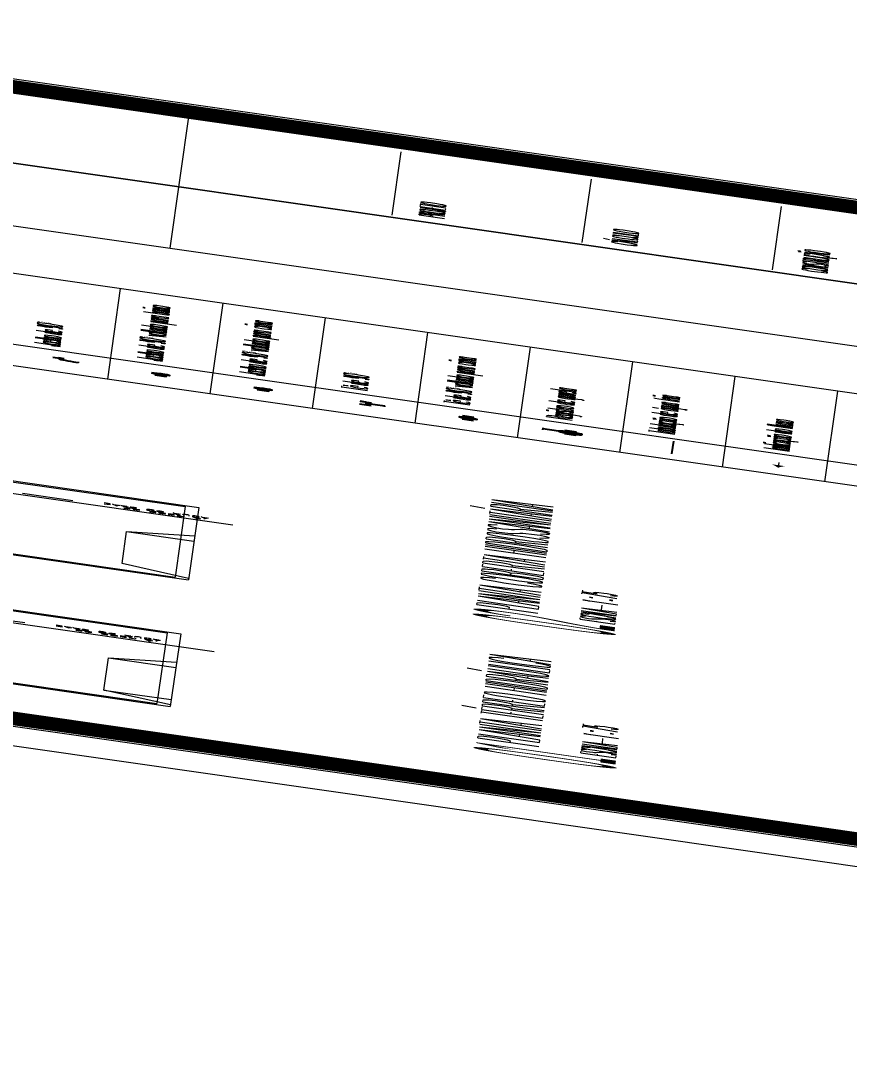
# Model space of a CAD drawing. Header units: millimetres. Extents: x -361192058 to 101130107379, y -14071650034 to 19218552450.
# Drawn here: x -136323.4 to -135961.3, y 43002.7 to 43453.4 of the extents above; entities that cross this region are included whole.
import ezdxf
from ezdxf.enums import TextEntityAlignment as Align

# ---------------------------------------------------------------- set-up
doc = ezdxf.new("R2010")
doc.units = ezdxf.units.MM
doc.header["$LTSCALE"] = 0.5
for name, color, linetype in [('02', 2, 'Continuous'), ('08', 8, 'Continuous'), ('14-04-Texto-04', 3, 'Continuous'), ('CERC02', 3, 'Continuous'), ('CONEXAO_ESGOTO', 7, 'Continuous'), ('PISO', 8, 'Continuous'), ('texto pequeno', 3, 'Continuous'), ('TEXTO2', 3, 'Continuous'), ('TUBULAÇÃO_HIDRÁULICA', 5, 'Continuous'), ('TXT_0', 7, 'Continuous')]:
    doc.layers.add(name, color=color, linetype=linetype)
for name, color, linetype, lineweight in [('E-TXT-G', 3, 'Continuous', 30), ('E-TXT-W', 7, 'Continuous', 15), ('E-TXT-Y', 2, 'Continuous', 40)]:
    doc.layers.add(name, color=color, linetype=linetype, lineweight=lineweight)
doc.styles.add('ADITIVOCAD', font='ROMANS.shx')
doc.styles.add('REG140', font='romans.shx', dxfattribs={"width": 0.8, "height": 0.35})
doc.styles.add('REG80', font='romans.shx', dxfattribs={"width": 0.8, "height": 0.1})
doc.styles.add('ROMANS', font='romans', dxfattribs={"height": 0.1})
doc.styles.add('SANSSERIF', font='sas_____.pfb', dxfattribs={"height": 1})
doc.styles.add('SANSSERIF2', font='sanssb__.ttf', dxfattribs={"width": 0.8})
doc.styles.get("Standard").update_dxf_attribs({"font": 'txt.shx', "height": 0.12})

# ---------------------------------------------------------------- blocks, each defined once
blk = doc.blocks.new('IND_DES')
at = {"layer": 'E-TXT-W'}
blk.add_line((0.0269, -0.2428), (0.1984, -0.2428), dxfattribs=at)
at = {"layer": 'E-TXT-G', "style": 'REG80', "width": 0.8}
for s, p in [('ESCALA', (-0.4463, -0.2864)), ('1', (0.2426, -0.2864)), (':', (0.3988, -0.2706))]:
    blk.add_text(s, height=0.1, dxfattribs=at).set_placement(p)
blk.add_attdef('ESCALA', (0.4897, -0.2812), '', height=0.1, dxfattribs=at)
at = {"layer": 'E-TXT-W', "style": 'SANSSERIF2', "width": 0.6}
blk.add_attdef('00', text='', height=0.4, dxfattribs=at).set_placement((-0.7083, -0.2881), align=Align.CENTER)
at = {"layer": 'E-TXT-Y', "style": 'REG140', "width": 0.8}
for tag, p in [('PROJETO', (-0.4563, 0.1829)), ('DESENHO', (-0.4582, -0.0658))]:
    blk.add_attdef(tag, p, '', height=0.175, dxfattribs=at)
blk = doc.blocks.new('Adh_cx_j90')
blk.add_lwpolyline([(0.078, 0.0225), (0.078, -0.0225), (0.078, 0), (0.06, 0, 0.414214), (0, -0.06), (0, -0.078), (0.0225, -0.078), (-0.0225, -0.078)], format="xyb")
blk = doc.blocks.new('Adh_cx_j90b')
blk.add_lwpolyline([(-0.068, 0.0225), (-0.068, -0.0225), (-0.068, 0), (-0.0056, 0)])
blk.add_circle((0, 0), 0.0359)
blk = doc.blocks.new('Adh_cx_j90c')
h = blk.add_hatch()
h.set_pattern_fill('_U', color=256, scale=0.003, angle=45, style=0, double=1)
h.set_pattern_definition([(45, (-6.0733674, -5.0413484), (-0.0021213203, 0.0021213203), []), (135, (-6.0733674, -5.0413484), (-0.0021213203, -0.0021213203), [])])
h.paths.add_polyline_path([(-0.017, 0, 1), (0.017, 0, 1)])
blk.add_lwpolyline([(-0.068, 0.0225), (-0.068, -0.0225), (-0.068, 0), (-0.0359, 0)])
for radius in [0.0359, 0.017]:
    blk.add_circle((0, 0), radius)
blk = doc.blocks.new('Adh_cx_te90')
for p, q in [((-0.075, -0.0225), (-0.075, 0.0225)), ((0.075, 0), (-0.075, 0)), ((0, -0.075), (0, 0)), ((0.075, 0), (0.075, 0.0225)), ((0.075, 0.0225), (0.075, -0.0225)), ((-0.0225, -0.075), (0.0225, -0.075))]:
    blk.add_line(p, q)
blk = doc.blocks.new('Adh_cx_te90c')
h = blk.add_hatch()
h.set_pattern_fill('_U', color=256, scale=0.002, angle=45, style=0, double=1)
h.set_pattern_definition([(45, (-6.4294139, -5.0577083), (-0.00141421356, 0.00141421356), []), (135, (-6.4294139, -5.0577083), (-0.00141421356, -0.00141421356), [])])
h.paths.add_polyline_path([(-0.017, 0, 1), (0.017, 0, 1)])
for p, q in [((-0.078, 0.0225), (-0.078, -0.0225)), ((0.078, -0.0225), (0.078, 0.0225)), ((-0.078, 0), (-0.0359, 0)), ((0.0359, 0), (0.078, 0))]:
    blk.add_line(p, q)
for radius in [0.0359, 0.017]:
    blk.add_circle((0, 0), radius)
blk = doc.blocks.new('Adh_acs_rg')
h = blk.add_hatch()
h.set_pattern_fill('_U', color=256, scale=0.002, angle=45, style=0, double=1)
h.set_pattern_definition([(45, (-7.4131718, -5.1711377), (-0.00141421356, 0.00141421356), []), (135, (-7.4131718, -5.1711377), (-0.00141421356, -0.00141421356), [])])
h.paths.add_polyline_path([(-0.046, 0, 1), (0.046, 0, 1)])
for p, q in [((0.0525, 0.1082), (-0.0525, 0.1082)), ((0, 0.046), (0, 0.1082)), ((-0.078, 0.0225), (-0.078, -0.0225)), ((0.078, -0.0225), (0.078, 0.0225)), ((-0.078, 0), (-0.046, 0)), ((0.046, 0), (0.078, 0))]:
    blk.add_line(p, q)
blk.add_circle((0, 0), 0.046)
blk = doc.blocks.new('Adhs_RefTbl')
at = {"color": 0, "linetype": 'ByBlock', "ltscale": 0.5}
blk.add_line((-0.3208, 0), (0.3208, 0), dxfattribs=at)
blk = doc.blocks.new('APROVADO QUADRA 21.2 MBVII')
at = {"lineweight": 18}
for p, q in [((4510.8625, 2446.734), (4510.8625, 2460.2257)), ((4519.5955, 2446.734), (4519.5955, 2460.2257)), ((4512.8606, 2446.734), (4512.8606, 2459.0078)), ((4510.8625, 2454.4408), (4519.5955, 2454.4408)), ((4510.8625, 2453.6796), (4519.5955, 2453.6796)), ((4510.8625, 2452.9185), (4519.5955, 2452.9185)), ((4510.8625, 2452.1573), (4519.5955, 2452.1573)), ((4510.8625, 2451.3962), (4519.5955, 2451.3962)), ((4510.8625, 2450.635), (4519.5955, 2450.635)), ((4510.8625, 2449.8738), (4519.5955, 2449.8738)), ((4512.0498, 2449.4676), (4511.5773, 2449.4676)), ((4510.8625, 2449.1127), (4519.5955, 2449.1127))]:
    blk.add_line(p, q, dxfattribs=at)
blk.add_solid([(4511.5773, 2449.4676), (4511.8005, 2449.5152), (4511.8005, 2449.4201)], dxfattribs=at)
at = {"layer": '02', "lineweight": 18}
blk.add_line((4524.0957, 2460.2145), (4524.0957, 2439.6516), dxfattribs=at)
blk.add_lwpolyline([(4476.7707, 2438.8395), (4537.9707, 2438.8395), (4537.9707, 2483.3895), (4476.7707, 2483.3895)], close=True, dxfattribs=at)
at = {"layer": '02', "lineweight": 18, "const_width": 0.1}
blk.add_lwpolyline([(4477.5207, 2439.5895), (4537.2207, 2439.5895), (4537.2207, 2482.6395), (4477.5207, 2482.6395)], close=True, dxfattribs=at)
at = {"layer": '02', "lineweight": 18}
blk.add_lwpolyline([(4476.7707, 2438.8395), (4474.8957, 2438.8395), (4474.8957, 2458.3395), (4476.7707, 2460.2145), (4477.5207, 2460.2145)], dxfattribs=at)
at = {"layer": '08', "color": 8, "lineweight": 18}
for p, q in [((4481.4293, 2454.1443), (4481.4293, 2453.6443)), ((4484.5293, 2454.1443), (4484.5293, 2453.6443)), ((4496.7211, 2454.1443), (4496.7211, 2453.6443))]:
    blk.add_line(p, q, dxfattribs=at)
for points in [[(4480.9293, 2453.6443), (4481.4293, 2454.1443), (4484.5293, 2454.1443), (4485.0293, 2453.6443)], [(4493.1211, 2453.6443), (4493.6211, 2454.1443), (4496.7211, 2454.1443), (4497.2211, 2453.6443)]]:
    blk.add_lwpolyline(points, dxfattribs=at)
at = {"layer": '14-04-Texto-04', "lineweight": 18}
for p, q in [((4529.997, 2460.2145), (4529.997, 2447.6673)), ((4529.997, 2447.6673), (4529.997, 2458.602))]:
    blk.add_line(p, q, dxfattribs=at)
at = {"layer": 'CERC02', "lineweight": 18}
for p, q in [((4524.0957, 2454.1233), (4537.2207, 2454.1233)), ((4530.2013, 2452.5412), (4536.3108, 2452.5412)), ((4530.2013, 2451.1275), (4536.3108, 2451.1275)), ((4530.2013, 2449.7137), (4536.3108, 2449.7137))]:
    blk.add_line(p, q, dxfattribs=at)
at = {"layer": 'CONEXAO_ESGOTO', "lineweight": 18}
for p, q in [((4486.6971, 2454.7904), (4486.6971, 2455.1647)), ((4498.9, 2454.5679), (4498.9, 2454.9421))]:
    blk.add_line(p, q, dxfattribs=at)
blk.add_solid([(4498.9, 2454.9421), (4498.9375, 2454.7661), (4498.8624, 2454.7661)], dxfattribs=at)
at = {"layer": 'PISO', "color": 8, "lineweight": 18}
for p, q in [((4480.7793, 2456.1443), (4480.7793, 2453.6443)), ((4480.8793, 2456.1443), (4480.8793, 2453.7443)), ((4487.6793, 2456.1443), (4487.6793, 2453.7443)), ((4487.7793, 2456.1443), (4487.7793, 2453.6443)), ((4492.9711, 2456.1443), (4492.9711, 2453.6443)), ((4493.0711, 2456.1443), (4493.0711, 2453.7443)), ((4499.8711, 2456.1443), (4499.8711, 2453.7443)), ((4499.9711, 2456.1443), (4499.9711, 2453.6443)), ((4487.6793, 2453.7443), (4480.8793, 2453.7443)), ((4499.8711, 2453.7443), (4493.0711, 2453.7443)), ((4487.7793, 2453.6443), (4480.7793, 2453.6443)), ((4499.9711, 2453.6443), (4492.9711, 2453.6443))]:
    blk.add_line(p, q, dxfattribs=at)
at = {"layer": 'TUBULAÇÃO_HIDRÁULICA', "lineweight": 18}
for p, q in [((4486.5668, 2456.4996), (4486.5668, 2453.3821)), ((4498.774, 2456.4948), (4498.774, 2453.3774))]:
    blk.add_line(p, q, dxfattribs=at)
at = {"lineweight": 18, "xscale": 1.9029130672251, "yscale": 1.9029130672251, "zscale": 1.9029130672251}
for name, p in [('Adh_cx_j90', (4512.0518, 2454.8214)), ('Adh_cx_j90b', (4512.0518, 2454.0602)), ('Adh_cx_j90c', (4512.0518, 2453.2991)), ('Adh_cx_te90', (4512.0518, 2452.5379)), ('Adh_cx_te90c', (4512.0518, 2451.7767)), ('Adh_acs_rg', (4512.0518, 2451.0156))]:
    blk.add_blockref(name, p, dxfattribs=at)
at = {"lineweight": 18}
ref = blk.add_blockref('IND_DES', (4495.6721, 2451.2347), dxfattribs=dict(at, xscale=2.591993519999988, yscale=2.591993519999988, zscale=2.591993519999988))
ref.add_attrib('00', '02', dxfattribs={"layer": 'E-TXT-W', "height": 1.0368, "style": 'SANSSERIF', "width": 0.6}).set_placement((4493.8362, 2450.4879), align=Align.CENTER)
ref.add_attrib('DESENHO', 'PLANTA COBERTA HIDROSSANITÁRIA', (4494.4844, 2451.064), dxfattribs={"layer": 'E-TXT-Y', "height": 0.453599, "style": 'REG140', "width": 0.8})
ref.add_attrib('ESCALA', '75', (4496.9415, 2450.5057), dxfattribs={"layer": 'E-TXT-G', "height": 0.2592, "style": 'REG80', "width": 0.8})
ref = blk.add_blockref('IND_DES', (4483.0651, 2451.0894), dxfattribs=dict(at, xscale=2.591993519999988, yscale=2.591993519999988, zscale=2.591993519999988))
ref.add_attrib('00', '01', dxfattribs={"layer": 'E-TXT-W', "height": 1.0368, "style": 'SANSSERIF', "width": 0.6}).set_placement((4481.2293, 2450.3427), align=Align.CENTER)
ref.add_attrib('DESENHO', 'PLANTA TÉRREO HIDRÁULICA', (4481.8775, 2450.9188), dxfattribs={"layer": 'E-TXT-Y', "height": 0.453599, "style": 'REG140', "width": 0.8})
ref.add_attrib('ESCALA', '75', (4484.3345, 2450.3605), dxfattribs={"layer": 'E-TXT-G', "height": 0.2592, "style": 'REG80', "width": 0.8})
at = {"layer": 'TUBULAÇÃO_HIDRÁULICA', "lineweight": 18, "xscale": 1.9029130672251, "yscale": 1.9029130672251, "zscale": 1.9029130672251}
blk.add_blockref('Adhs_RefTbl', (4512.0518, 2450.2544), dxfattribs=at)
at = {"color": 0, "lineweight": 13, "flags": 8}
for p in [(4700.7247, 2280.1125), (4699.5738, 2277.8964), (4702.3546, 2276.195), (4703.6722, 2274.085), (4699.8445, 2272.2194), (4703.0488, 2270.137), (4703.0877, 2267.9803), (4700.6523, 2261.5216), (4700.7007, 2257.1593)]:
    blk.add_attdef('NIVEL', p, '', height=0.075, dxfattribs=at)
for rotation, width, p in [(90, 0.8, (4700.8205, 2275.7521)), (270, 0.6, (4703.8437, 2274.9021)), (90, 0.8, (4701.5575, 2268.5021)), (180, 0.6, (4651.1817, 2236.1931))]:
    blk.add_attdef('$PORTA', text='', height=0.09, rotation=rotation, dxfattribs=dict(at, width=width)).set_placement(p, align=Align.MIDDLE)
for p in [(4654.176, 2240.463), (4648.499, 2240.1923), (4637.8012, 2239.3845), (4633.4388, 2239.3361), (4656.3921, 2239.3121), (4652.4746, 2237.6822), (4644.2598, 2236.9491), (4646.4166, 2236.988), (4650.3646, 2236.3646)]:
    blk.add_attdef('NIVEL', p, '', height=0.075, rotation=270, dxfattribs=at)
at = {"color": 0, "lineweight": 13, "width": 0.8, "flags": 8}
for p in [(4652.0317, 2239.2163), (4644.7817, 2238.4793)]:
    blk.add_attdef('$PORTA', text='', height=0.09, dxfattribs=at).set_placement(p, align=Align.MIDDLE)
at = {"layer": 'texto pequeno', "lineweight": 18, "ltscale": 0.2, "style": 'ROMANS', "width": 0.8}
for s, p in [('ÁGUA DO SAAE', (4486.9097, 2453.781)), (' À REDE DE', (4486.7645, 2453.781)), ('ÁGUA DO SAAE', (4499.1126, 2453.5585)), (' À REDE DE', (4498.9674, 2453.5585))]:
    blk.add_text(s, height=0.1, rotation=90, dxfattribs=at).set_placement(p)
at = {"layer": 'TEXTO2', "lineweight": 18, "style": 'ROMANS'}
for s, p in [('PROJETO', (4530.5736, 2452.3446, -0.754)), ('CÁLCULO', (4530.5736, 2450.9143, -0.754)), ('CONSTRUÇÃO', (4530.5736, 2449.5001, -0.754))]:
    blk.add_text(s, height=0.1885, dxfattribs=at).set_placement(p, align=Align.TOP_LEFT)
at = {"layer": 'TXT_0', "lineweight": 18, "style": 'ADITIVOCAD'}
for s, height, p in [('Joelho de 90º', 0.190291, (4513.2411, 2454.8214)), ('Joelho de 90º voltado para baixo', 0.190291, (4513.2411, 2454.0602)), ('Joelho de 90º voltado para cima', 0.190291, (4513.2411, 2453.2991)), ('Tê de 90º', 0.19029, (4513.2411, 2452.5379)), ('Tê de 90º voltado para cima', 0.190291, (4513.2411, 2451.7767)), ('Registro de gaveta', 0.190291, (4513.2411, 2451.0156)), ('Tubulação de água fria', 0.190291, (4513.2411, 2450.2544)), ('Indicação do fluxo ', 0.190291, (4513.2518, 2449.4023))]:
    blk.add_text(s, height=height, dxfattribs=at).set_placement(p)

msp = doc.modelspace()

# ---------------------------------------------------------------- block references
at = {"layer": '02', "color": 0, "lineweight": 30, "xscale": -4.574818403918471, "yscale": -59.40450511825884, "zscale": 4.574818403918471, "rotation": 261.8606972171988}
msp.add_blockref('APROVADO QUADRA 21.2 MBVII', (5129.041, 2225.201), dxfattribs=at)

doc.saveas('drawing.dxf')
